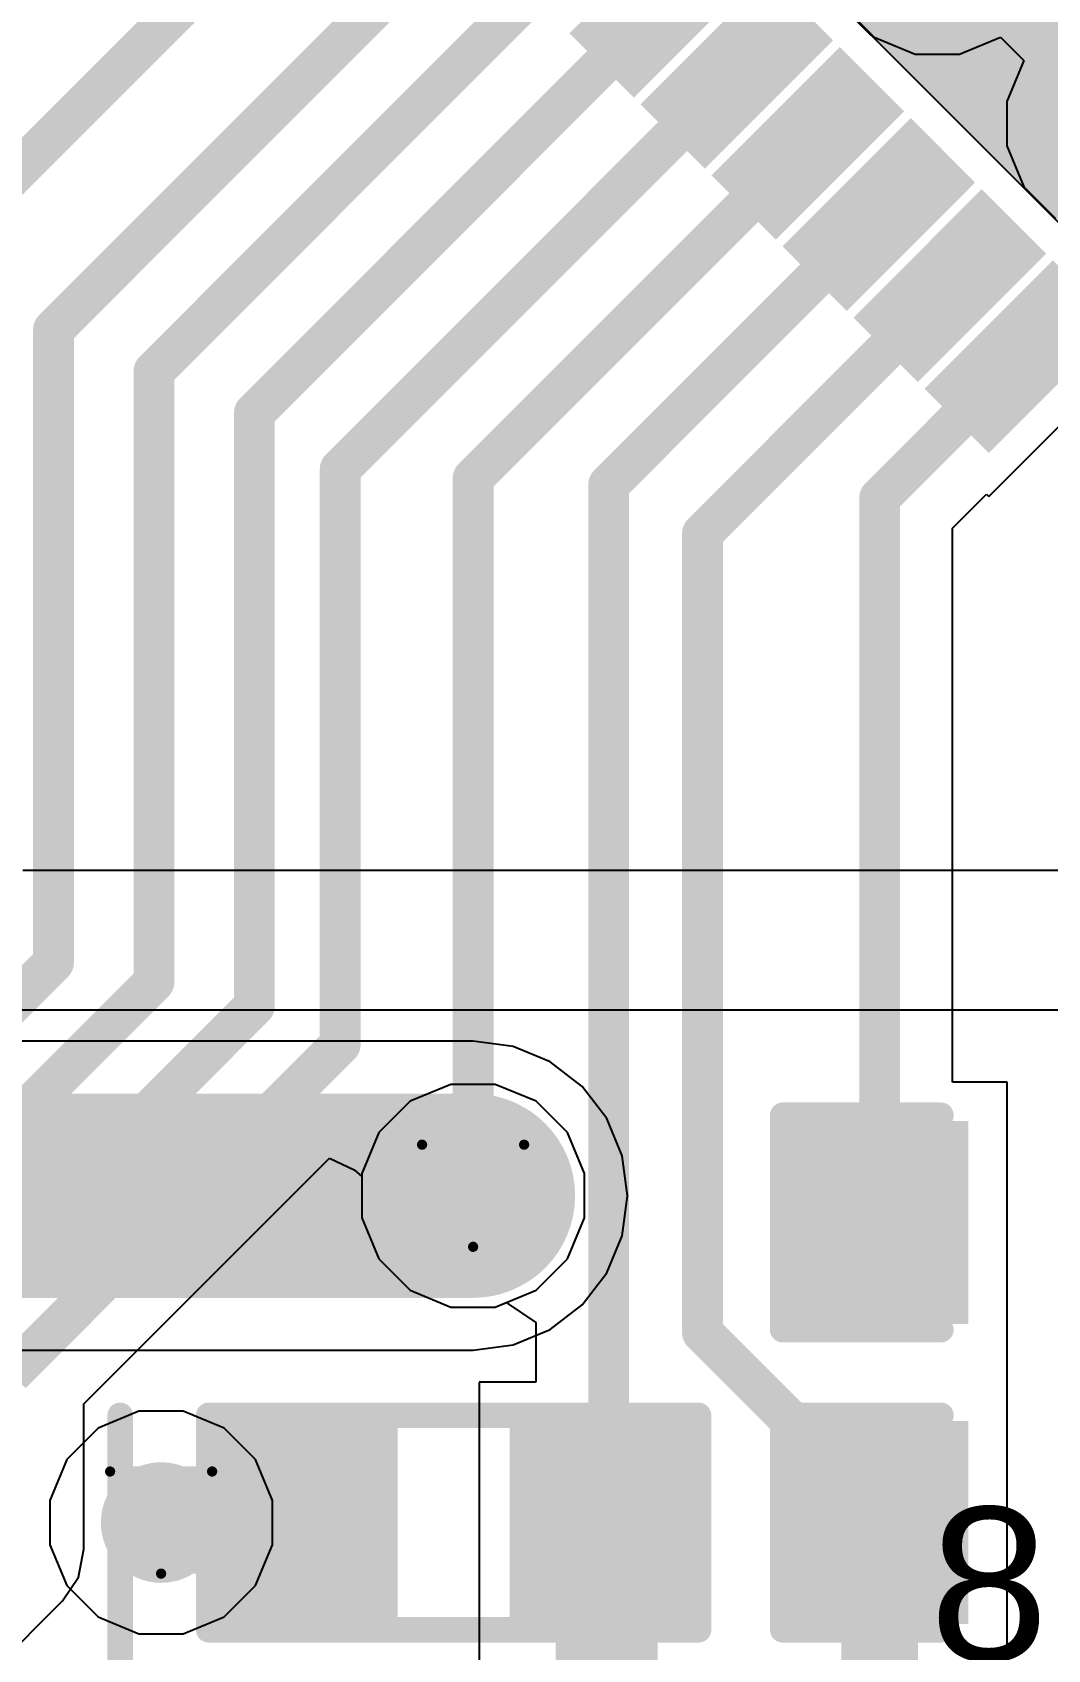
# Model space of a CAD drawing. Header units: inches. Extents: x 0 to 5359, y 0 to 5098.
# Drawn here: x 26.99 to 32.05, y 88.91 to 96.95 of the extents above; entities that cross this region are included whole.
import ezdxf

# ---------------------------------------------------------------- set-up
doc = ezdxf.new("R2010")
doc.units = ezdxf.units.IN
for name, color, linetype in [('Bottom Layer', 5, 'Continuous'), ('Bottom Overlay', 54, 'Continuous'), ('Drill Drawing', 1, 'Continuous'), ('Layer 1', 16, 'Continuous'), ('Layer 2', 76, 'Continuous'), ('Top Layer', 1, 'Continuous'), ('Top Overlay', 2, 'Continuous'), ('Top Paste', 8, 'Continuous'), ('Top Solder', 216, 'Continuous'), ('Via Holes', 16, 'Continuous')]:
    doc.layers.add(name, color=color, linetype=linetype)
doc.styles.add('Arial', font='', dxfattribs={"height": 0.2})
doc.styles.get('Arial').set_extended_font_data('Arial')

# ---------------------------------------------------------------- blocks, each defined once
blk = doc.blocks.new('32_QFN__5_5__60')
at = {"layer": 'Top Layer'}
for points in [[(-1.725, 1.725), (1.725, 1.725), (1.725, -1.725), (-1.725, -1.725)], [(-2.785, 0.875), (-2.085, 0.875), (-2.085, 0.625), (-2.785, 0.625)], [(-2.785, 0.375), (-2.085, 0.375), (-2.085, 0.125), (-2.785, 0.125)], [(-2.785, -0.125), (-2.085, -0.125), (-2.085, -0.375), (-2.785, -0.375)], [(-2.785, -0.625), (-2.085, -0.625), (-2.085, -0.875), (-2.785, -0.875)], [(-2.785, -1.125), (-2.085, -1.125), (-2.085, -1.375), (-2.785, -1.375)], [(-2.785, -1.625), (-2.085, -1.625), (-2.085, -1.875), (-2.785, -1.875)]]:
    blk.add_hatch(color=1, dxfattribs=at).paths.add_polyline_path(points)
at = {"layer": 'Top Paste'}
for points in [[(-2.785, 0.875), (-2.085, 0.875), (-2.085, 0.625), (-2.785, 0.625)], [(-2.785, 0.375), (-2.085, 0.375), (-2.085, 0.125), (-2.785, 0.125)], [(-2.785, -0.125), (-2.085, -0.125), (-2.085, -0.375), (-2.785, -0.375)], [(-2.785, -0.625), (-2.085, -0.625), (-2.085, -0.875), (-2.785, -0.875)], [(-2.785, -1.125), (-2.085, -1.125), (-2.085, -1.375), (-2.785, -1.375)], [(-2.785, -1.625), (-2.085, -1.625), (-2.085, -1.875), (-2.785, -1.875)]]:
    blk.add_hatch(color=8, dxfattribs=at).paths.add_polyline_path(points)
at = {"layer": 'Top Solder'}
for points in [[(-1.8266, 1.8266), (1.8266, 1.8266), (1.8266, -1.8266), (-1.8266, -1.8266)], [(-2.8866, 0.9766), (-1.9834, 0.9766), (-1.9834, 0.5234), (-2.8866, 0.5234)], [(-2.8866, 0.4766), (-1.9834, 0.4766), (-1.9834, 0.0234), (-2.8866, 0.0234)], [(-2.8866, -0.0234), (-1.9834, -0.0234), (-1.9834, -0.4766), (-2.8866, -0.4766)], [(-2.8866, -0.5234), (-1.9834, -0.5234), (-1.9834, -0.9766), (-2.8866, -0.9766)], [(-2.8866, -1.0234), (-1.9834, -1.0234), (-1.9834, -1.4766), (-2.8866, -1.4766)], [(-2.8866, -1.5234), (-1.9834, -1.5234), (-1.9834, -1.9766), (-2.8866, -1.9766)]]:
    blk.add_hatch(color=216, dxfattribs=at).paths.add_polyline_path(points)
blk = doc.blocks.new('R___0603_145')
at = {"layer": 'Top Layer'}
for points in [[(-0.381, 0.4445), (-0.381, -0.4445), (-1.143, -0.4445), (-1.143, 0.4445)], [(1.143, 0.4445), (1.143, -0.4445), (0.381, -0.4445), (0.381, 0.4445)]]:
    blk.add_hatch(color=1, dxfattribs=at).paths.add_polyline_path(points)
at = {"layer": 'Top Paste'}
for points in [[(-0.381, 0.4445), (-0.381, -0.4445), (-1.143, -0.4445), (-1.143, 0.4445)], [(1.143, 0.4445), (1.143, -0.4445), (0.381, -0.4445), (0.381, 0.4445)]]:
    blk.add_hatch(color=8, dxfattribs=at).paths.add_polyline_path(points)
at = {"layer": 'Top Solder'}
for points in [[(-0.2794, 0.5461), (-0.2794, -0.5461), (-1.2446, -0.5461), (-1.2446, 0.5461)], [(1.2446, 0.5461), (1.2446, -0.5461), (0.2794, -0.5461), (0.2794, 0.5461)]]:
    blk.add_hatch(color=216, dxfattribs=at).paths.add_polyline_path(points)
at = {"layer": 'Top Overlay'}
for points in [[(-1.2192, 0.5334, 0.127, 0.127, 0), (-1.2192, -0.5334, 0.127, 0.127, 0)], [(1.2192, 0.5334, 0.127, 0.127, 0), (-1.2192, 0.5334, 0.127, 0.127, 0)], [(1.2192, 0.5334, 0.127, 0.127, 0), (1.2192, -0.5334, 0.127, 0.127, 0)], [(1.2192, -0.5334, 0.127, 0.127, 0), (-1.2192, -0.5334, 0.127, 0.127, 0)]]:
    blk.add_lwpolyline(points, format="xyseb", dxfattribs=at)
for points in [[(-1.25095, 0.5334, 0.0635, 0.0635, 1), (-1.18745, 0.5334, 0.0635, 0.0635, 1)], [(-1.25095, 0.5334, 0.0635, 0.0635, 1), (-1.18745, 0.5334, 0.0635, 0.0635, 1)], [(1.18745, 0.5334, 0.0635, 0.0635, 1), (1.25095, 0.5334, 0.0635, 0.0635, 1)], [(1.18745, 0.5334, 0.0635, 0.0635, 1), (1.25095, 0.5334, 0.0635, 0.0635, 1)], [(-1.25095, -0.5334, 0.0635, 0.0635, 1), (-1.18745, -0.5334, 0.0635, 0.0635, 1)], [(-1.25095, -0.5334, 0.0635, 0.0635, 1), (-1.18745, -0.5334, 0.0635, 0.0635, 1)], [(1.18745, -0.5334, 0.0635, 0.0635, 1), (1.25095, -0.5334, 0.0635, 0.0635, 1)], [(1.18745, -0.5334, 0.0635, 0.0635, 1), (1.25095, -0.5334, 0.0635, 0.0635, 1)]]:
    blk.add_lwpolyline(points, format="xyseb", close=True, dxfattribs=at)
blk = doc.blocks.new('C___0603_315')
at = {"layer": 'Top Layer'}
for points in [[(-0.381, 0.4445), (-0.381, -0.4445), (-1.143, -0.4445), (-1.143, 0.4445)], [(1.143, 0.4445), (1.143, -0.4445), (0.381, -0.4445), (0.381, 0.4445)]]:
    blk.add_hatch(color=1, dxfattribs=at).paths.add_polyline_path(points)
at = {"layer": 'Top Paste'}
for points in [[(-0.381, 0.4445), (-0.381, -0.4445), (-1.143, -0.4445), (-1.143, 0.4445)], [(1.143, 0.4445), (1.143, -0.4445), (0.381, -0.4445), (0.381, 0.4445)]]:
    blk.add_hatch(color=8, dxfattribs=at).paths.add_polyline_path(points)
at = {"layer": 'Top Solder'}
for points in [[(-0.321, 0.5045), (-0.321, -0.5045), (-1.203, -0.5045), (-1.203, 0.5045)], [(1.203, 0.5045), (1.203, -0.5045), (0.321, -0.5045), (0.321, 0.5045)]]:
    blk.add_hatch(color=216, dxfattribs=at).paths.add_polyline_path(points)
at = {"layer": 'Top Overlay'}
for points in [[(-0.4572, 0.5334, 0.127, 0.127, 0), (-1.2446, 0.5334, 0.127, 0.127, 0)], [(-1.2446, 0.5334, 0.127, 0.127, 0), (-1.2446, -0.5334, 0.127, 0.127, 0)], [(1.2446, 0.5334, 0.127, 0.127, 0), (0.4572, 0.5334, 0.127, 0.127, 0)], [(1.2446, 0.5334, 0.127, 0.127, 0), (1.2446, -0.5334, 0.127, 0.127, 0)], [(-0.4572, -0.5334, 0.127, 0.127, 0), (-1.2446, -0.5334, 0.127, 0.127, 0)], [(1.2446, -0.5334, 0.127, 0.127, 0), (0.4572, -0.5334, 0.127, 0.127, 0)]]:
    blk.add_lwpolyline(points, format="xyseb", dxfattribs=at)
for points in [[(-1.2764, 0.5334, 0.0635, 0.0635, 1), (-1.2128, 0.5334, 0.0635, 0.0635, 1)], [(-1.2764, 0.5334, 0.0635, 0.0635, 1), (-1.2128, 0.5334, 0.0635, 0.0635, 1)], [(-0.4889, 0.5334, 0.0635, 0.0635, 1), (-0.4254, 0.5334, 0.0635, 0.0635, 1)], [(0.4254, 0.5334, 0.0635, 0.0635, 1), (0.4889, 0.5334, 0.0635, 0.0635, 1)], [(1.2128, 0.5334, 0.0635, 0.0635, 1), (1.2764, 0.5334, 0.0635, 0.0635, 1)], [(1.2128, 0.5334, 0.0635, 0.0635, 1), (1.2764, 0.5334, 0.0635, 0.0635, 1)], [(-1.2764, -0.5334, 0.0635, 0.0635, 1), (-1.2128, -0.5334, 0.0635, 0.0635, 1)], [(-1.2764, -0.5334, 0.0635, 0.0635, 1), (-1.2128, -0.5334, 0.0635, 0.0635, 1)], [(-0.4889, -0.5334, 0.0635, 0.0635, 1), (-0.4254, -0.5334, 0.0635, 0.0635, 1)], [(0.4254, -0.5334, 0.0635, 0.0635, 1), (0.4889, -0.5334, 0.0635, 0.0635, 1)], [(1.2128, -0.5334, 0.0635, 0.0635, 1), (1.2764, -0.5334, 0.0635, 0.0635, 1)], [(1.2128, -0.5334, 0.0635, 0.0635, 1), (1.2764, -0.5334, 0.0635, 0.0635, 1)]]:
    blk.add_lwpolyline(points, format="xyseb", close=True, dxfattribs=at)
blk = doc.blocks.new('C___0603_320')
at = {"layer": 'Top Layer'}
for points in [[(-0.381, 0.4445), (-0.381, -0.4445), (-1.143, -0.4445), (-1.143, 0.4445)], [(1.143, 0.4445), (1.143, -0.4445), (0.381, -0.4445), (0.381, 0.4445)]]:
    blk.add_hatch(color=1, dxfattribs=at).paths.add_polyline_path(points)
at = {"layer": 'Top Paste'}
for points in [[(-0.381, 0.4445), (-0.381, -0.4445), (-1.143, -0.4445), (-1.143, 0.4445)], [(1.143, 0.4445), (1.143, -0.4445), (0.381, -0.4445), (0.381, 0.4445)]]:
    blk.add_hatch(color=8, dxfattribs=at).paths.add_polyline_path(points)
at = {"layer": 'Top Solder'}
for points in [[(-0.321, 0.5045), (-0.321, -0.5045), (-1.203, -0.5045), (-1.203, 0.5045)], [(1.203, 0.5045), (1.203, -0.5045), (0.321, -0.5045), (0.321, 0.5045)]]:
    blk.add_hatch(color=216, dxfattribs=at).paths.add_polyline_path(points)
at = {"layer": 'Top Overlay'}
for points in [[(-1.2446, 0.5334, 0.127, 0.127, 0), (-0.4572, 0.5334, 0.127, 0.127, 0)], [(-1.2446, -0.5334, 0.127, 0.127, 0), (-1.2446, 0.5334, 0.127, 0.127, 0)], [(0.4572, 0.5334, 0.127, 0.127, 0), (1.2446, 0.5334, 0.127, 0.127, 0)], [(1.2446, -0.5334, 0.127, 0.127, 0), (1.2446, 0.5334, 0.127, 0.127, 0)], [(-1.2446, -0.5334, 0.127, 0.127, 0), (-0.4572, -0.5334, 0.127, 0.127, 0)], [(0.4572, -0.5334, 0.127, 0.127, 0), (1.2446, -0.5334, 0.127, 0.127, 0)]]:
    blk.add_lwpolyline(points, format="xyseb", dxfattribs=at)
for points in [[(-1.2764, 0.5334, 0.0635, 0.0635, 1), (-1.2128, 0.5334, 0.0635, 0.0635, 1)], [(-1.2764, 0.5334, 0.0635, 0.0635, 1), (-1.2128, 0.5334, 0.0635, 0.0635, 1)], [(-0.4889, 0.5334, 0.0635, 0.0635, 1), (-0.4254, 0.5334, 0.0635, 0.0635, 1)], [(0.4254, 0.5334, 0.0635, 0.0635, 1), (0.4889, 0.5334, 0.0635, 0.0635, 1)], [(1.2128, 0.5334, 0.0635, 0.0635, 1), (1.2764, 0.5334, 0.0635, 0.0635, 1)], [(1.2128, 0.5334, 0.0635, 0.0635, 1), (1.2764, 0.5334, 0.0635, 0.0635, 1)], [(-1.2764, -0.5334, 0.0635, 0.0635, 1), (-1.2128, -0.5334, 0.0635, 0.0635, 1)], [(-1.2764, -0.5334, 0.0635, 0.0635, 1), (-1.2128, -0.5334, 0.0635, 0.0635, 1)], [(-0.4889, -0.5334, 0.0635, 0.0635, 1), (-0.4254, -0.5334, 0.0635, 0.0635, 1)], [(0.4254, -0.5334, 0.0635, 0.0635, 1), (0.4889, -0.5334, 0.0635, 0.0635, 1)], [(1.2128, -0.5334, 0.0635, 0.0635, 1), (1.2764, -0.5334, 0.0635, 0.0635, 1)], [(1.2128, -0.5334, 0.0635, 0.0635, 1), (1.2764, -0.5334, 0.0635, 0.0635, 1)]]:
    blk.add_lwpolyline(points, format="xyseb", close=True, dxfattribs=at)

msp = doc.modelspace()

# ---------------------------------------------------------------- hatches: boundary and pattern name
at = {"layer": 'Bottom Layer'}
h = msp.add_hatch(color=5, dxfattribs=at)
edge = h.paths.add_edge_path()
edge.add_arc((29.1888, 91.1666), 0.3, 0, 360)
h = msp.add_hatch(color=5, dxfattribs=at)
edge = h.paths.add_edge_path()
edge.add_arc((27.6357, 89.5408), 0.3, 0, 360)
at = {"layer": 'Layer 1'}
h = msp.add_hatch(color=16, dxfattribs=at)
edge = h.paths.add_edge_path()
edge.add_arc((29.1888, 91.1666), 0.3, 0, 360)
h = msp.add_hatch(color=16, dxfattribs=at)
edge = h.paths.add_edge_path()
edge.add_arc((27.6357, 89.5408), 0.3, 0, 360)
at = {"layer": 'Layer 2'}
h = msp.add_hatch(color=76, dxfattribs=at)
edge = h.paths.add_edge_path()
edge.add_arc((29.1888, 91.1666), 0.3, 0, 360)
h = msp.add_hatch(color=76, dxfattribs=at)
edge = h.paths.add_edge_path()
edge.add_arc((27.6357, 89.5408), 0.3, 0, 360)
at = {"layer": 'Top Layer'}
h = msp.add_hatch(color=1, dxfattribs=at)
edge = h.paths.add_edge_path()
edge.add_arc((29.1888, 91.1666), 0.3, 0, 360)
h = msp.add_hatch(color=1, dxfattribs=at)
edge = h.paths.add_edge_path()
edge.add_arc((27.6357, 89.5408), 0.3, 0, 360)
at = {"layer": 'Via Holes'}
h = msp.add_hatch(color=7, dxfattribs=at)
edge = h.paths.add_edge_path()
edge.add_arc((29.1888, 91.1666), 0.15, 0, 360)
h = msp.add_hatch(color=7, dxfattribs=at)
edge = h.paths.add_edge_path()
edge.add_arc((27.6357, 89.5408), 0.15, 0, 360)

# ---------------------------------------------------------------- linework, layer by layer
at = {"layer": 'Bottom Layer'}
for p, q in [((29.1888, 91.9352), (24.5968, 91.9352)), ((29.3877, 91.909), (29.1888, 91.9352)), ((29.5731, 91.8323), (29.3877, 91.909)), ((29.7322, 91.7101), (29.5731, 91.8323)), ((29.8544, 91.5509), (29.7322, 91.7101)), ((29.9312, 91.3656), (29.8544, 91.5509)), ((29.9573, 91.1666), (29.9312, 91.3656)), ((29.9312, 90.9677), (29.9573, 91.1666)), ((29.8544, 90.7824), (29.9312, 90.9677)), ((29.7322, 90.6232), (29.8544, 90.7824)), ((29.5731, 90.501), (29.7322, 90.6232)), ((29.3877, 90.4243), (29.5731, 90.501)), ((24.5968, 90.3981), (29.1888, 90.3981)), ((29.1888, 90.3981), (29.3877, 90.4243))]:
    msp.add_line(p, q, dxfattribs=at)
msp.add_lwpolyline([(24.5968, 91.1666, 1.016, 1.016, 0), (29.1888, 91.1666, 1.016, 1.016, 0)], format="xyseb", dxfattribs=at)
msp.add_lwpolyline([(28.9348, 91.1666, 0.508, 0.508, 1), (29.4428, 91.1666, 0.508, 0.508, 1)], format="xyseb", close=True, dxfattribs=at)
at = {"layer": 'Drill Drawing'}
for points in [[(28.9348, 91.4206, 0.0508, 0.0508, 0), (29.4428, 91.4206, 0.0508, 0.0508, 0)], [(28.9348, 91.4206, 0.0508, 0.0508, 0), (29.1888, 90.9126, 0.0508, 0.0508, 0)], [(29.1888, 90.9126, 0.0508, 0.0508, 0), (29.4428, 91.4206, 0.0508, 0.0508, 0)], [(27.3817, 89.7948, 0.0508, 0.0508, 0), (27.8897, 89.7948, 0.0508, 0.0508, 0)], [(27.3817, 89.7948, 0.0508, 0.0508, 0), (27.6357, 89.2868, 0.0508, 0.0508, 0)], [(27.6357, 89.2868, 0.0508, 0.0508, 0), (27.8897, 89.7948, 0.0508, 0.0508, 0)]]:
    msp.add_lwpolyline(points, format="xyseb", dxfattribs=at)
for points in [[(28.9221, 91.4206, 0.0254, 0.0254, 1), (28.9475, 91.4206, 0.0254, 0.0254, 1)], [(28.9221, 91.4206, 0.0254, 0.0254, 1), (28.9475, 91.4206, 0.0254, 0.0254, 1)], [(29.4301, 91.4206, 0.0254, 0.0254, 1), (29.4555, 91.4206, 0.0254, 0.0254, 1)], [(29.4301, 91.4206, 0.0254, 0.0254, 1), (29.4555, 91.4206, 0.0254, 0.0254, 1)], [(29.1761, 90.9126, 0.0254, 0.0254, 1), (29.2015, 90.9126, 0.0254, 0.0254, 1)], [(29.1761, 90.9126, 0.0254, 0.0254, 1), (29.2015, 90.9126, 0.0254, 0.0254, 1)], [(27.369, 89.7948, 0.0254, 0.0254, 1), (27.3944, 89.7948, 0.0254, 0.0254, 1)], [(27.369, 89.7948, 0.0254, 0.0254, 1), (27.3944, 89.7948, 0.0254, 0.0254, 1)], [(27.877, 89.7948, 0.0254, 0.0254, 1), (27.9024, 89.7948, 0.0254, 0.0254, 1)], [(27.877, 89.7948, 0.0254, 0.0254, 1), (27.9024, 89.7948, 0.0254, 0.0254, 1)], [(27.623, 89.2868, 0.0254, 0.0254, 1), (27.6484, 89.2868, 0.0254, 0.0254, 1)], [(27.623, 89.2868, 0.0254, 0.0254, 1), (27.6484, 89.2868, 0.0254, 0.0254, 1)]]:
    msp.add_lwpolyline(points, format="xyseb", close=True, dxfattribs=at)
at = {"layer": 'Layer 1'}
for p, q in [((29.0786, 91.7206), (28.875, 91.6363)), ((29.299, 91.7206), (29.0786, 91.7206)), ((29.5026, 91.6363), (29.299, 91.7206)), ((28.875, 91.6363), (28.7191, 91.4805)), ((29.6584, 91.4805), (29.5026, 91.6363)), ((28.7191, 91.4805), (28.6348, 91.2768)), ((29.7428, 91.2768), (29.6584, 91.4805)), ((28.6348, 91.2768), (28.6348, 91.0564)), ((29.7428, 91.0564), (29.7428, 91.2768)), ((28.6348, 91.0564), (28.7191, 90.8528)), ((29.6584, 90.8528), (29.7428, 91.0564)), ((28.7191, 90.8528), (28.875, 90.697)), ((29.5026, 90.697), (29.6584, 90.8528)), ((28.875, 90.697), (29.0786, 90.6126)), ((29.299, 90.6126), (29.5026, 90.697)), ((29.0786, 90.6126), (29.299, 90.6126))]:
    msp.add_line(p, q, dxfattribs=at)
at = {"layer": 'Layer 2'}
for p, q in [((31.0303, 97.0862), (31.1861, 96.9304)), ((31.1861, 96.9304), (31.3898, 96.846)), ((31.6102, 96.846), (31.8138, 96.9304)), ((31.8138, 96.9304), (31.9303, 96.8139)), ((31.3898, 96.846), (31.6102, 96.846)), ((31.9303, 96.8139), (31.846, 96.6102)), ((31.846, 96.6102), (31.846, 96.3898)), ((31.846, 96.3898), (31.9303, 96.1862)), ((31.9303, 96.1862), (32.0861, 96.0304)), ((36.194, 92.7841), (26.9472, 92.7841)), ((26.7584, 92.0911), (28.6096, 92.0911)), ((28.6096, 92.0911), (32.2112, 92.0911)), ((29.0786, 91.7206), (28.875, 91.6363)), ((29.299, 91.7206), (29.0786, 91.7206)), ((29.5026, 91.6363), (29.299, 91.7206)), ((28.875, 91.6363), (28.7191, 91.4805)), ((29.6584, 91.4805), (29.5026, 91.6363)), ((28.7191, 91.4805), (28.6348, 91.2768)), ((29.7428, 91.2768), (29.6584, 91.4805)), ((28.6348, 91.2768), (28.6348, 91.0564)), ((29.7428, 91.0564), (29.7428, 91.2768)), ((28.6348, 91.0564), (28.7191, 90.8528)), ((29.6584, 90.8528), (29.7428, 91.0564)), ((28.7191, 90.8528), (28.875, 90.697)), ((29.5026, 90.697), (29.6584, 90.8528)), ((28.875, 90.697), (29.0786, 90.6126)), ((29.299, 90.6126), (29.5026, 90.697)), ((29.0786, 90.6126), (29.299, 90.6126)), ((27.5255, 90.0948), (27.3219, 90.0105)), ((27.7459, 90.0948), (27.5255, 90.0948)), ((27.9495, 90.0105), (27.7459, 90.0948)), ((27.3219, 90.0105), (27.1661, 89.8547)), ((28.1054, 89.8547), (27.9495, 90.0105)), ((27.1661, 89.8547), (27.0817, 89.651)), ((28.1897, 89.651), (28.1054, 89.8547)), ((27.0817, 89.651), (27.0817, 89.4306)), ((28.1897, 89.4306), (28.1897, 89.651)), ((27.0817, 89.4306), (27.1661, 89.227)), ((28.1054, 89.227), (28.1897, 89.4306)), ((27.1661, 89.227), (27.3219, 89.0712)), ((27.9495, 89.0712), (28.1054, 89.227)), ((27.3219, 89.0712), (27.5255, 88.9868)), ((27.7459, 88.9868), (27.9495, 89.0712)), ((27.5255, 88.9868), (27.7459, 88.9868))]:
    msp.add_line(p, q, dxfattribs=at)
at = {"layer": 'Top Layer'}
for p, q in [((31.3676, 96.743), (30.6605, 97.4501)), ((32.3111, 95.7995), (31.3676, 96.743)), ((31.7565, 94.6457), (32.4, 95.2892)), ((31.5754, 94.4878), (31.7449, 94.6573)), ((31.7449, 94.6573), (31.7565, 94.6457)), ((31.5754, 91.7321), (31.5754, 94.4878)), ((31.8478, 91.7321), (31.5754, 91.7321)), ((31.8478, 90.3351), (31.8478, 91.7321)), ((27.2517, 90.1311), (28.4741, 91.3535)), ((28.4741, 91.3535), (28.5973, 91.2947)), ((28.5973, 91.2947), (28.6348, 91.2628)), ((28.6348, 91.2628), (28.6348, 91.0564)), ((28.6348, 91.0564), (28.7191, 90.8528)), ((28.7191, 90.8528), (28.875, 90.697)), ((28.875, 90.697), (29.0786, 90.6126)), ((29.0786, 90.6126), (29.299, 90.6126)), ((29.299, 90.6126), (29.3532, 90.6351)), ((29.3532, 90.6351), (29.501, 90.5363)), ((29.501, 90.5363), (29.501, 90.2393)), ((31.8478, 90.2393), (31.8478, 90.3351)), ((31.8478, 90.3351), (31.8478, 90.3351)), ((29.501, 90.2393), (29.2189, 90.2393)), ((29.2189, 90.2393), (29.2189, 88.8423)), ((31.8478, 90.1573), (31.8478, 90.2393)), ((31.8478, 90.2393), (31.8478, 90.2393)), ((27.2517, 89.4077), (27.2517, 90.1311)), ((31.8478, 88.8423), (31.8478, 90.1573)), ((27.2241, 89.2689), (27.2517, 89.4077)), ((27.2517, 89.4077), (27.2517, 89.4077)), ((27.1455, 89.1513), (27.2241, 89.2689)), ((26.3494, 88.3551), (27.1455, 89.1513)), ((27.1455, 89.1513), (27.1455, 89.1513))]:
    msp.add_line(p, q, dxfattribs=at)
for points in [[(26.6152, 95.9589, 0.2032, 0.2032, 0), (29.4407, 98.7844, 0.2032, 0.2032, 0)], [(27.1, 95.4749, 0.2032, 0.2032, 0), (29.4407, 97.8157, 0.2032, 0.2032, 0)], [(27.6, 95.2678, 0.2032, 0.2032, 0), (29.7943, 97.4621, 0.2032, 0.2032, 0)], [(28.1, 95.0607, 0.2032, 0.2032, 0), (30.1478, 97.1086, 0.2032, 0.2032, 0)], [(28.5272, 94.7809, 0.2032, 0.2032, 0), (30.5014, 96.755, 0.2032, 0.2032, 0)], [(29.1888, 94.7353, 0.2032, 0.2032, 0), (30.8549, 96.4015, 0.2032, 0.2032, 0)], [(29.8636, 94.703, 0.2032, 0.2032, 0), (31.2085, 96.0479, 0.2032, 0.2032, 0)], [(30.3307, 94.4612, 0.2032, 0.2032, 0), (31.562, 95.6925, 0.2032, 0.2032, 0)], [(31.562, 95.6925, 0.2032, 0.2032, 0), (31.562, 95.6944, 0.2032, 0.2032, 0)], [(27.1, 92.3272, 0.2032, 0.2032, 0), (27.1, 95.4749, 0.2032, 0.2032, 0)], [(31.2128, 94.638, 0.2032, 0.2032, 0), (31.9156, 95.3408, 0.2032, 0.2032, 0)], [(27.6, 92.2298, 0.2032, 0.2032, 0), (27.6, 95.2678, 0.2032, 0.2032, 0)], [(28.1, 92.1102, 0.2032, 0.2032, 0), (28.1, 95.0607, 0.2032, 0.2032, 0)], [(28.5272, 91.9194, 0.2032, 0.2032, 0), (28.5272, 94.7809, 0.2032, 0.2032, 0)], [(29.1888, 91.1666, 0.2032, 0.2032, 0), (29.1888, 94.7353, 0.2032, 0.2032, 0)], [(29.8636, 89.236, 0.2032, 0.2032, 0), (29.8636, 94.703, 0.2032, 0.2032, 0)], [(31.2128, 91.0336, 0.2032, 0.2032, 0), (31.2128, 94.638, 0.2032, 0.2032, 0)], [(30.3307, 90.4864, 0.2032, 0.2032, 0), (30.3307, 94.4612, 0.2032, 0.2032, 0)], [(26.7141, 91.9413, 0.2032, 0.2032, 0), (27.1, 92.3272, 0.2032, 0.2032, 0)], [(26.5448, 91.1746, 0.2032, 0.2032, 0), (27.6, 92.2298, 0.2032, 0.2032, 0)], [(26.0192, 90.0294, 0.2032, 0.2032, 0), (28.1, 92.1102, 0.2032, 0.2032, 0)], [(26.8891, 90.2813, 0.2032, 0.2032, 0), (28.5272, 91.9194, 0.2032, 0.2032, 0)], [(30.3307, 90.4864, 0.2032, 0.2032, 0), (31.2128, 89.6043, 0.2032, 0.2032, 0)], [(27.6357, 89.5408, 0.508, 0.508, 0), (28.3299, 89.5408, 0.508, 0.508, 0)], [(29.8539, 86.705, 0.508, 0.508, 0), (29.8539, 89.5408, 0.508, 0.508, 0)], [(31.2128, 88.141, 0.381, 0.381, 0), (31.2128, 89.5408, 0.381, 0.381, 0)], [(31.2128, 89.5408, 0.2032, 0.2032, 0), (31.2128, 89.6043, 0.2032, 0.2032, 0)]]:
    msp.add_lwpolyline(points, format="xyseb", dxfattribs=at)
for points in [[(30.4506, 96.755, 0.1016, 0.1016, 1), (30.5522, 96.755, 0.1016, 0.1016, 1)], [(30.8041, 96.4015, 0.1016, 0.1016, 1), (30.9057, 96.4015, 0.1016, 0.1016, 1)], [(31.1577, 96.0479, 0.1016, 0.1016, 1), (31.2593, 96.0479, 0.1016, 0.1016, 1)], [(31.5112, 95.6944, 0.1016, 0.1016, 1), (31.6128, 95.6944, 0.1016, 0.1016, 1)], [(31.5112, 95.6925, 0.1016, 0.1016, 1), (31.6128, 95.6925, 0.1016, 0.1016, 1)], [(31.5112, 95.6925, 0.1016, 0.1016, 1), (31.6128, 95.6925, 0.1016, 0.1016, 1)], [(27.0492, 95.4749, 0.1016, 0.1016, 1), (27.1508, 95.4749, 0.1016, 0.1016, 1)], [(27.0492, 95.4749, 0.1016, 0.1016, 1), (27.1508, 95.4749, 0.1016, 0.1016, 1)], [(31.8648, 95.3408, 0.1016, 0.1016, 1), (31.9664, 95.3408, 0.1016, 0.1016, 1)], [(27.5492, 95.2678, 0.1016, 0.1016, 1), (27.6508, 95.2678, 0.1016, 0.1016, 1)], [(27.5492, 95.2678, 0.1016, 0.1016, 1), (27.6508, 95.2678, 0.1016, 0.1016, 1)], [(28.0492, 95.0607, 0.1016, 0.1016, 1), (28.1508, 95.0607, 0.1016, 0.1016, 1)], [(28.0492, 95.0607, 0.1016, 0.1016, 1), (28.1508, 95.0607, 0.1016, 0.1016, 1)], [(28.4764, 94.7809, 0.1016, 0.1016, 1), (28.578, 94.7809, 0.1016, 0.1016, 1)], [(28.4764, 94.7809, 0.1016, 0.1016, 1), (28.578, 94.7809, 0.1016, 0.1016, 1)], [(29.138, 94.7353, 0.1016, 0.1016, 1), (29.2396, 94.7353, 0.1016, 0.1016, 1)], [(29.138, 94.7353, 0.1016, 0.1016, 1), (29.2396, 94.7353, 0.1016, 0.1016, 1)], [(29.8128, 94.703, 0.1016, 0.1016, 1), (29.9144, 94.703, 0.1016, 0.1016, 1)], [(29.8128, 94.703, 0.1016, 0.1016, 1), (29.9144, 94.703, 0.1016, 0.1016, 1)], [(31.162, 94.638, 0.1016, 0.1016, 1), (31.2636, 94.638, 0.1016, 0.1016, 1)], [(31.162, 94.638, 0.1016, 0.1016, 1), (31.2636, 94.638, 0.1016, 0.1016, 1)], [(30.2799, 94.4612, 0.1016, 0.1016, 1), (30.3815, 94.4612, 0.1016, 0.1016, 1)], [(30.2799, 94.4612, 0.1016, 0.1016, 1), (30.3815, 94.4612, 0.1016, 0.1016, 1)], [(27.0492, 92.3272, 0.1016, 0.1016, 1), (27.1508, 92.3272, 0.1016, 0.1016, 1)], [(27.0492, 92.3272, 0.1016, 0.1016, 1), (27.1508, 92.3272, 0.1016, 0.1016, 1)], [(27.5492, 92.2298, 0.1016, 0.1016, 1), (27.6508, 92.2298, 0.1016, 0.1016, 1)], [(27.5492, 92.2298, 0.1016, 0.1016, 1), (27.6508, 92.2298, 0.1016, 0.1016, 1)], [(28.0492, 92.1102, 0.1016, 0.1016, 1), (28.1508, 92.1102, 0.1016, 0.1016, 1)], [(28.0492, 92.1102, 0.1016, 0.1016, 1), (28.1508, 92.1102, 0.1016, 0.1016, 1)], [(28.4764, 91.9194, 0.1016, 0.1016, 1), (28.578, 91.9194, 0.1016, 0.1016, 1)], [(28.4764, 91.9194, 0.1016, 0.1016, 1), (28.578, 91.9194, 0.1016, 0.1016, 1)], [(29.138, 91.1666, 0.1016, 0.1016, 1), (29.2396, 91.1666, 0.1016, 0.1016, 1)], [(31.162, 91.0336, 0.1016, 0.1016, 1), (31.2636, 91.0336, 0.1016, 0.1016, 1)], [(30.2799, 90.4864, 0.1016, 0.1016, 1), (30.3815, 90.4864, 0.1016, 0.1016, 1)], [(30.2799, 90.4864, 0.1016, 0.1016, 1), (30.3815, 90.4864, 0.1016, 0.1016, 1)], [(27.5087, 89.5408, 0.254, 0.254, 1), (27.7627, 89.5408, 0.254, 0.254, 1)], [(28.2029, 89.5408, 0.254, 0.254, 1), (28.4569, 89.5408, 0.254, 0.254, 1)], [(29.7269, 89.5408, 0.254, 0.254, 1), (29.9809, 89.5408, 0.254, 0.254, 1)], [(31.1176, 89.5408, 0.1905, 0.1905, 1), (31.3081, 89.5408, 0.1905, 0.1905, 1)], [(31.162, 89.6043, 0.1016, 0.1016, 1), (31.2636, 89.6043, 0.1016, 0.1016, 1)], [(31.162, 89.6043, 0.1016, 0.1016, 1), (31.2636, 89.6043, 0.1016, 0.1016, 1)], [(31.162, 89.5408, 0.1016, 0.1016, 1), (31.2636, 89.5408, 0.1016, 0.1016, 1)], [(29.8128, 89.236, 0.1016, 0.1016, 1), (29.9144, 89.236, 0.1016, 0.1016, 1)]]:
    msp.add_lwpolyline(points, format="xyseb", close=True, dxfattribs=at)
at = {"layer": 'Top Overlay'}
msp.add_lwpolyline([(27.432, 85.725, 0.127, 0.127, 0), (27.432, 90.0742, 0.127, 0.127, 0)], format="xyseb", dxfattribs=at)
msp.add_lwpolyline([(27.4002, 90.0742, 0.0635, 0.0635, 1), (27.4638, 90.0742, 0.0635, 0.0635, 1)], format="xyseb", close=True, dxfattribs=at)

# ---------------------------------------------------------------- block references
for name, p, rotation in [('32_QFN__5_5__60', (32.4, 98.3), 45), ('C___0603_315', (31.9748, 91.0336), 180), ('R___0603_145', (29.0919, 89.5408), 180)]:
    msp.add_blockref(name, p, dxfattribs=dict(rotation=rotation))
msp.add_blockref('C___0603_320', (31.9748, 89.5408))

# ---------------------------------------------------------------- texts
at = {"layer": 'Bottom Overlay', "style": 'Arial', "text_generation_flag": 2}
msp.add_text('Q8', height=0.762, dxfattribs=at).set_placement((32.8808, 88.8553))

doc.saveas('drawing.dxf')
